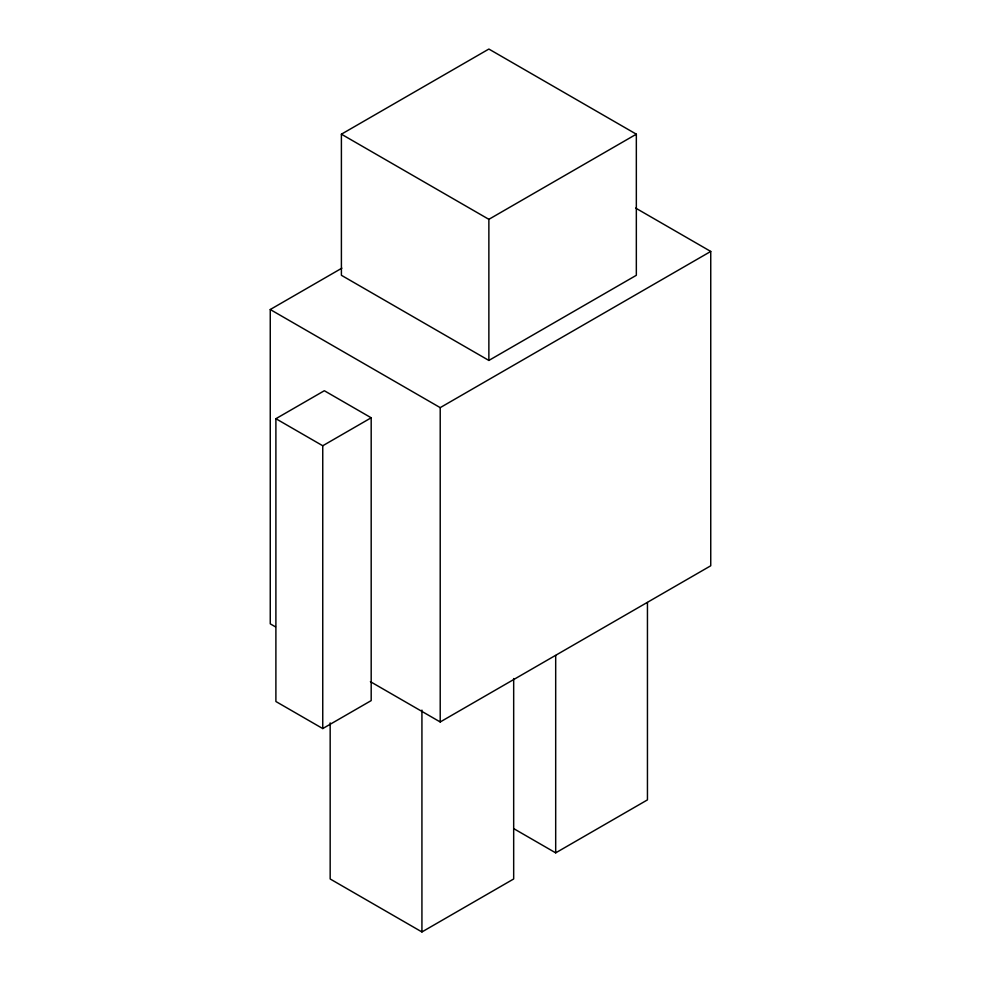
<?xml version="1.0" encoding="UTF-8"?>
<svg xmlns="http://www.w3.org/2000/svg" width="981" height="981" viewBox="0 0 981 981"><rect width="100%" height="100%" fill="white"/><g stroke="black" fill="none" stroke-linecap="round" stroke-linejoin="round"><path stroke-width="1.47" d="M341.4 134.189L488.869 49.05L636.338 134.189L636.338 275.293L488.869 360.432L341.4 275.293L341.4 134.189L488.869 219.327L636.338 134.189M275.526 626.884L270.253 623.842L270.253 309.518L341.866 268.169M275.894 418.703L324.331 390.732L371.186 417.783L371.186 700.606L322.749 728.564L275.894 701.513L275.894 418.703L322.749 445.754L371.186 417.783M270.253 309.518L440.211 407.63L710.747 251.443L710.747 565.779L440.211 721.967L370.389 681.66M513.737 828.638L555.687 852.857L647.448 799.883L647.448 602.506M330.168 722.911L330.168 878.976L421.928 931.95L513.676 878.976L513.676 678.545M635.651 208.082L710.747 251.443M555.687 655.48L555.687 852.857M488.869 219.327L488.869 360.432M440.211 407.63L440.211 721.967M421.928 710.097L421.928 931.95M322.749 445.754L322.749 728.564"/></g></svg>
